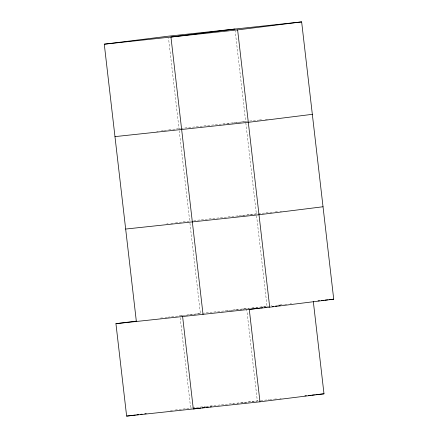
<?xml version="1.0" encoding="UTF-8"?>
<svg xmlns="http://www.w3.org/2000/svg" width="438" height="438" viewBox="0 0 438 438"><rect width="100%" height="100%" fill="white"/><g stroke="black" fill="none" stroke-linecap="round" stroke-linejoin="round"><path stroke-width="0.33" stroke-dasharray="2.19 1.64" d="M156.755 131.4L158.107 131.236M161.474 130.814L163.494 130.562M164.173 130.475L168.214 129.971M168.887 129.889L178.326 128.706M223.424 124.255L224.771 124.085M227.47 123.751L229.49 123.5M232.189 123.16L245.663 121.479L235.206 31.087M166.779 223.917L168.126 223.747M170.82 223.413L172.846 223.156M175.539 222.822L191.056 220.905M237.489 216.262L239.509 216.011M242.209 215.677L245.576 215.255M246.249 215.167L256.361 213.908L245.745 122.158M160.417 318.114L162.443 317.862M165.137 317.523L167.157 317.271M167.831 317.189L201.748 313.34M180.845 315.924L182.865 315.672M185.559 315.338L188.931 314.917M189.605 314.829L200.385 313.482L189.928 223.095M227.087 310.969L228.433 310.799M231.133 310.46L235.173 309.956M235.847 309.874L246.632 308.527M242.794 309.365L244.141 309.201M247.508 308.779L248.861 308.609M251.554 308.275L253.575 308.018M256.274 307.684L257.621 307.514M260.314 307.18L267.054 306.337L256.597 215.945M170.442 410.63L172.463 410.373M175.156 410.039L178.529 409.618M179.202 409.535L192.019 407.959M232.392 404.071L233.739 403.902M237.106 403.48L238.458 403.31M241.152 402.976L243.846 402.637M244.519 402.555L257.325 400.956L246.709 309.206M180.357 128.476L179 128.624L168.537 38.232M181.036 128.405L258.59 120.089M259.274 120.017L262.674 119.656M265.395 119.36L267.437 119.141M193.777 220.615L257.719 213.76M258.404 213.689L272.688 212.156M275.409 211.866L277.451 211.647M280.172 211.357L281.53 211.209M202.416 313.269L271.817 305.828M277.243 305.242L279.302 305.023M279.964 304.952L284.059 304.514M284.727 304.443L286.78 304.224M290.17 303.857L291.544 303.709M192.698 407.882L205.625 406.497M206.303 406.426L260.046 400.666M260.73 400.589L268.894 399.719M269.573 399.642L273.651 399.204M274.336 399.133L276.373 398.914M279.778 398.547L281.136 398.405M179.235 130.661L189.692 221.053M180.199 317.714L190.661 408.101"/><path stroke-width="0.66" d="M136.36 321.481L104.277 44.189L168.301 36.195L301.64 21.9L333.723 299.192L269.699 307.186L115.939 323.671L126.631 416.1L259.969 401.805L323.994 393.811L313.301 301.377M234.971 29.045L170.946 37.044L203.029 314.336M104.277 44.189L237.615 29.899L301.64 21.9M312.332 114.329L248.308 122.328L114.97 136.623M323.03 206.758L259 214.757L125.668 229.052M115.939 323.671L136.158 321.147M259.384 308.111L249.271 309.376L259.969 401.805M260.73 307.947L262.751 307.695M264.776 307.438L266.123 307.273M272.19 306.512L273.536 306.348M275.557 306.091L276.904 305.927M278.929 305.675L280.276 305.505M126.631 416.1L135.397 415.005M136.744 414.835L138.764 414.583M140.784 414.332L142.131 414.162M144.83 413.828L146.177 413.658M200.714 408.024L193.3 408.955L182.608 316.521M202.06 407.86L204.76 407.521M206.106 407.351L208.127 407.099M210.147 406.847L211.499 406.678M318.076 300.868L319.439 300.72M321.476 300.501L323.518 300.282M324.881 300.139L327.602 299.844M328.96 299.701L333.723 299.192M304.947 395.853L306.304 395.706M308.347 395.487L310.389 395.268M311.746 395.12L314.473 394.83M315.831 394.682L323.994 393.811M237.615 29.899L269.699 307.186"/></g></svg>
